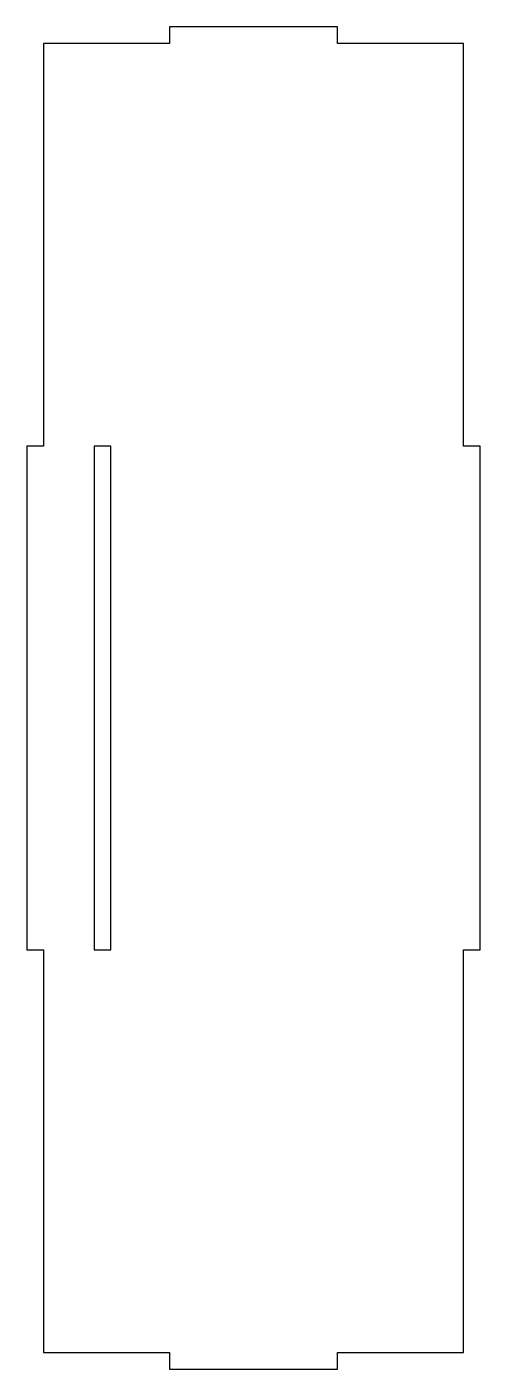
# Model space of a CAD drawing. Header units: millimetres. Extents: x 0 to 54, y -160 to 0.
import ezdxf

# ---------------------------------------------------------------- set-up
doc = ezdxf.new("R2010")
doc.units = ezdxf.units.MM
doc.layers.add('Shape2DView', color=7, linetype='CONTINUOUS')

msp = doc.modelspace()

# ---------------------------------------------------------------- linework, layer by layer
at = {"layer": 'Shape2DView'}
for p, q in [((37, 0), (17, 0)), ((17, 0), (17, -2)), ((37, -2), (37, 0)), ((17, -2), (2, -2)), ((2, -2), (2, -50)), ((52, -2), (37, -2)), ((52, -50), (52, -2)), ((2, -50), (0, -50)), ((0, -50), (0, -110)), ((10, -50), (8, -50)), ((8, -50), (8, -110)), ((10, -110), (10, -50)), ((54, -50), (52, -50)), ((54, -110), (54, -50)), ((0, -110), (2, -110)), ((2, -110), (2, -158)), ((8, -110), (10, -110)), ((52, -158), (52, -110)), ((52, -110), (54, -110)), ((2, -158), (17, -158)), ((17, -158), (17, -160)), ((37, -160), (37, -158)), ((37, -158), (52, -158)), ((17, -160), (37, -160))]:
    msp.add_line(p, q, dxfattribs=at)

doc.saveas('drawing.dxf')
